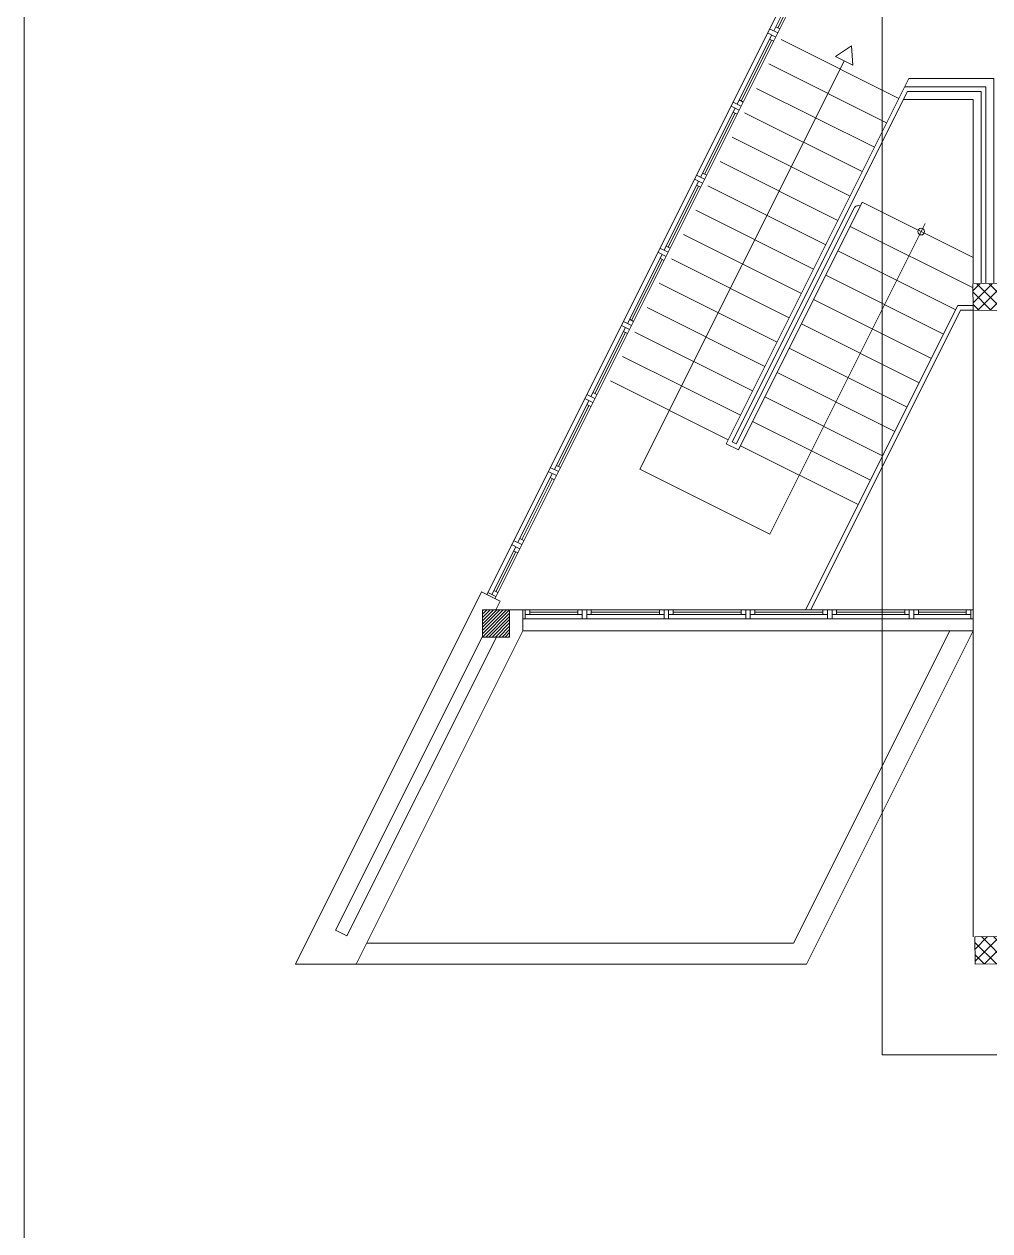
# Model space of a CAD drawing. Extents: x -12260 to 57327, y -29287 to 19916.
# Drawn here: x -12260 to -1629, y -15999 to -2710 of the extents above; entities that cross this region are included whole.
import ezdxf

# ---------------------------------------------------------------- set-up
doc = ezdxf.new("R2010")
doc.units = 0
doc.header["$LTSCALE"] = 0.25
doc.linetypes.add('01-First Floor-FUR$0$HIDDEN', pattern=[9.525, 6.35, -3.175])
doc.linetypes.add('DASHDOT', pattern=[25.4, 12.7, -6.35, 0, -6.35])
for name, color, linetype, lineweight in [('01-First Floor-FUR$0$Aluminum', 251, 'Continuous', 5), ('01-First Floor-FUR$0$C-HYDR-CTCH', 251, 'Continuous', 5), ('01-First Floor-FUR$0$Frame', 252, 'Continuous', 9), ('01-First Floor-FUR$0$Hatch', 252, 'Continuous', 5), ('01-First Floor-FUR$0$Proj', 251, 'Continuous', 5), ('01-First Floor-FUR$0$Structure', 251, 'Continuous', 5), ('01-First Floor-FUR$0$Walls', 251, 'Continuous', 5), ('E-LITE-CLNG-CNDT', 6, 'DASHDOT', 35)]:
    doc.layers.add(name, color=color, linetype=linetype, lineweight=lineweight)

# ---------------------------------------------------------------- blocks, each defined once
blk = doc.blocks.new('01-First Floor-FUR')
at = {"layer": '01-First Floor-FUR$0$Hatch'}
h = blk.add_hatch(dxfattribs=at)
h.set_pattern_fill('ANSI37', color=256, scale=30)
h.set_pattern_definition([(45, (-1823.345, -13062.25), (-67.35192, 67.35192), []), (135, (-1823.345, -13062.25), (-67.35192, -67.35192), [])])
h.paths.add_polyline_path([(49129, 8856), (48525, 8847), (48529, 8559), (49133, 8567)])
h.paths.add_polyline_path([(41969, 8848), (41385, 8842), (41365, 8551), (41949, 8556)])
h.paths.add_polyline_path([(27592, 8841), (26993, 8836), (26987, 8543), (27586, 8547)])
h.paths.add_polyline_path([(34777, 8843), (34176, 8835), (34167, 8550), (34769, 8557)])
h.paths.add_polyline_path([(20372, 8850), (19766, 8828), (19780, 8535), (20387, 8557)])
h.paths.add_polyline_path([(13636, 8839), (12414, 8863), (12407, 8567), (13629, 8543)])
h.paths.add_polyline_path([(13650, 1639), (12435, 1624), (12421, 1331), (13636, 1347)])
h.paths.add_polyline_path([(13624, -5554), (12421, -5570), (12415, -5863), (13618, -5847)])
h.paths.add_polyline_path([(13642, -12753), (12446, -12764), (12448, -13058), (13645, -13047)])
h.paths.add_polyline_path([(6007, -12750), (5404, -12754), (5414, -13040), (6018, -13036)])
h.paths.add_polyline_path([(5992, -5552), (5395, -5551), (5395, -5852), (5992, -5854)])
h.paths.add_polyline_path([(6002, 1637), (5382, 1638), (5372, 1335), (5991, 1334)])
h.paths.add_polyline_path([(5978, 8816), (5378, 8831), (5374, 8541), (5975, 8527)])
h.paths.add_polyline_path([(-1221, 8815), (-1823, 8837), (-1821, 8549), (-1219, 8526)])
h.paths.add_polyline_path([(-1213, -5564), (-1815, -5571), (-1812, -5862), (-1210, -5855)])
h.paths.add_polyline_path([(-1195, -12758), (-1794, -12759), (-1789, -13060), (-1191, -13059)])
h.paths.add_polyline_path([(20391, -12745), (19786, -12758), (19791, -13059), (20397, -13046)])
h.paths.add_polyline_path([(20385, -5553), (19790, -5570), (19792, -5867), (20387, -5849)])
h.paths.add_polyline_path([(20376, 1655), (19777, 1648), (19781, 1348), (20380, 1355)])
h.paths.add_polyline_path([(27576, 1640), (26974, 1645), (26979, 1353), (27581, 1348)])
h.paths.add_polyline_path([(27580, -5542), (26976, -5560), (26990, -5860), (27590, -5839)])
h.paths.add_polyline_path([(27596, -12758), (26992, -12752), (26990, -13038), (27594, -13044)])
h.paths.add_polyline_path([(34795, -12748), (34197, -12763), (34206, -13062), (34804, -13048)])
h.paths.add_polyline_path([(34787, -5560), (34186, -5558), (34187, -5855), (34789, -5857)])
h.paths.add_polyline_path([(34751, 1644), (34170, 1649), (34190, 1359), (34771, 1354)])
h.paths.add_polyline_path([(41954, 1643), (41357, 1657), (41359, 1365), (41956, 1352)])
h.paths.add_polyline_path([(41955, -5555), (41387, -5563), (41389, -5857), (41957, -5849)])
h.paths.add_polyline_path([(41992, -12752), (41387, -12755), (41388, -13059), (41994, -13057)])
h.paths.add_polyline_path([(49167, -12753), (48579, -12737), (48565, -13044), (49153, -13060)])
h.paths.add_polyline_path([(49151, -5553), (48548, -5552), (48546, -5849), (49149, -5850)])
h = blk.add_hatch(dxfattribs=at)
h.set_pattern_fill('ANSI31', color=256, scale=8)
h.set_pattern_definition([(45, (1298413.033, 381367.623), (-17.96051224, 17.96051224), [])])
h.paths.add_polyline_path([(-7215, -9459), (-6915, -9459), (-6915, -9159), (-7215, -9159)])
at = {"layer": '01-First Floor-FUR$0$Aluminum'}
for p, q in [((-7168, -8992), (-3331, -1318)), ((-3241, -1362), (-7078, -9037)), ((-3628, -2025), (-4008, -2785)), ((-3628, -2081), (-3964, -2752)), ((-4053, -2763), (-3964, -2807)), ((-3986, -2740), (-3941, -2763)), ((-4031, -2830), (-4411, -3590)), ((-4031, -2886), (-4366, -3557)), ((-4075, -2807), (-3986, -2852)), ((-4053, -2875), (-4008, -2897)), ((-4456, -3568), (-4366, -3612)), ((-4389, -3545), (-4344, -3568)), ((-4433, -3635), (-4813, -4395)), ((-4433, -3691), (-4769, -4361)), ((-4478, -3612), (-4389, -3657)), ((-4456, -3679), (-4411, -3702)), ((-4858, -4373), (-4769, -4417)), ((-4791, -4350), (-4746, -4373)), ((-4836, -4440), (-5216, -5200)), ((-4836, -4496), (-5171, -5166)), ((-4880, -4417), (-4791, -4462)), ((-4858, -4484), (-4813, -4507)), ((-5261, -5178), (-5171, -5222)), ((-5193, -5155), (-5149, -5178)), ((-5238, -5245), (-5618, -6005)), ((-5238, -5301), (-5574, -5971)), ((-5283, -5222), (-5193, -5267)), ((-5261, -5289), (-5216, -5312)), ((-5596, -5960), (-5551, -5983)), ((-6021, -6810), (-5641, -6050)), ((-5976, -6776), (-5641, -6106)), ((-5685, -6027), (-5596, -6072)), ((-5663, -5983), (-5574, -6027)), ((-5663, -6094), (-5618, -6117)), ((-5998, -6765), (-5954, -6788)), ((-6423, -7615), (-6043, -6855)), ((-6088, -6832), (-5998, -6877)), ((-6066, -6788), (-5976, -6832)), ((-6066, -6899), (-6021, -6922)), ((-6379, -7581), (-6043, -6911)), ((-6401, -7570), (-6356, -7593)), ((-6826, -8420), (-6446, -7660)), ((-6490, -7637), (-6401, -7682)), ((-6468, -7593), (-6379, -7637)), ((-6468, -7704), (-6423, -7727)), ((-6781, -8386), (-6446, -7716)), ((-7112, -8992), (-6848, -8465)), ((-6893, -8442), (-6803, -8487)), ((-6871, -8398), (-6781, -8442)), ((-6803, -8375), (-6759, -8398)), ((-7067, -8958), (-6848, -8521)), ((-6871, -8509), (-6826, -8532)), ((-7157, -8970), (-7067, -9014)), ((-7089, -8947), (-7045, -8970)), ((-1814, -9160), (-6769, -9160)), ((-6744, -9260), (-6744, -9160)), ((-6694, -9210), (-6694, -9160)), ((-6166, -9210), (-6166, -9160)), ((-6116, -9260), (-6116, -9160)), ((-6066, -9260), (-6066, -9160)), ((-6016, -9210), (-6016, -9160)), ((-5266, -9210), (-5266, -9160)), ((-5216, -9260), (-5216, -9160)), ((-5166, -9260), (-5166, -9160)), ((-5116, -9210), (-5116, -9160)), ((-4366, -9210), (-4366, -9160)), ((-4316, -9260), (-4316, -9160)), ((-4266, -9260), (-4266, -9160)), ((-4216, -9210), (-4216, -9160)), ((-3466, -9210), (-3466, -9160)), ((-3416, -9260), (-3416, -9160)), ((-3366, -9260), (-3366, -9160)), ((-3316, -9210), (-3316, -9160)), ((-2566, -9210), (-2566, -9160)), ((-2516, -9260), (-2516, -9160)), ((-2466, -9260), (-2466, -9160)), ((-2416, -9210), (-2416, -9160)), ((-1889, -9210), (-1889, -9160)), ((-1839, -9260), (-1839, -9160)), ((-1814, -9260), (-6769, -9260)), ((-6116, -9210), (-6744, -9210)), ((-6166, -9185), (-6694, -9185)), ((-5216, -9210), (-6066, -9210)), ((-5266, -9185), (-6016, -9185)), ((-4316, -9210), (-5166, -9210)), ((-4366, -9185), (-5116, -9185)), ((-3416, -9210), (-4266, -9210)), ((-3466, -9185), (-4216, -9185)), ((-2516, -9210), (-3366, -9210)), ((-2566, -9185), (-3316, -9185)), ((-1839, -9210), (-2466, -9210)), ((-1889, -9185), (-2416, -9185))]:
    blk.add_line(p, q, dxfattribs=at)
at = {"layer": '01-First Floor-FUR$0$C-HYDR-CTCH', "elevation": 0, "flags": 128}
for points in [[(-1815, -5571), (-1213, -5564), (-1210, -5855), (-1812, -5862), (-1815, -5565)], [(-1794, -12759), (-1789, -13060), (-1191, -13059), (-1195, -12758), (-1794, -12759)]]:
    blk.add_lwpolyline(points, dxfattribs=at)
at = {"layer": '01-First Floor-FUR$0$Frame'}
blk.add_line((-12260, 19916, 0), (-12260, -29287, 0), dxfattribs=at)
at = {"layer": '01-First Floor-FUR$0$Proj'}
for p, q in [((-2631, -3529), (-3928, -2881)), ((-2765, -3798), (-4062, -3149)), ((-2899, -4066), (-4196, -3417)), ((-2580, -3540), (-1814, -3540)), ((-1814, -5560), (-1814, -3540)), ((-3033, -4334), (-4330, -3686)), ((-3167, -4603), (-4464, -3954)), ((-3302, -4871), (-4598, -4222)), ((-3436, -5139), (-4733, -4491)), ((-3570, -5408), (-4867, -4759)), ((-1814, -5279), (-3033, -4670)), ((-3704, -5676), (-5001, -5027)), ((-1814, -5615), (-3167, -4938)), ((-3838, -5944), (-5135, -5296)), ((-2005, -5855), (-3302, -5206)), ((-3972, -6212), (-5269, -5564)), ((-2139, -6123), (-3436, -5475)), ((-4107, -6481), (-5403, -5832)), ((-2273, -6391), (-3570, -5743)), ((-4241, -6749), (-5538, -6101)), ((-2407, -6660), (-3704, -6011)), ((-4375, -7017), (-5672, -6369)), ((-2541, -6928), (-3838, -6280)), ((-4509, -7286), (-5806, -6637)), ((-2675, -7196), (-3972, -6548)), ((-2810, -7465), (-4107, -6816)), ((-2944, -7733), (-4241, -7085)), ((-3078, -8001), (-4375, -7353)), ((-6769, -9390), (-1814, -9390))]:
    blk.add_line(p, q, dxfattribs=at)
at = {"layer": '01-First Floor-FUR$0$Proj', "linetype": '01-First Floor-FUR$0$HIDDEN', "ltscale": 3}
blk.add_lwpolyline([(48606, 9840), (-2814, 9840), (-2814, -14060), (48606, -14060)], dxfattribs=at)
blk.add_lwpolyline([(48606, 9840), (-2814, 9840), (-2814, -14060), (48606, -14060)], dxfattribs=at)
at = {"layer": '01-First Floor-FUR$0$Proj'}
blk.add_lwpolyline([(-3152, -2950), (-3330, -3068), (-3139, -3163)], close=True, dxfattribs=at)
for points in [[(-2340, -4904), (-4051, -8326), (-5482, -7610), (-3234, -3116)], [(-3033, -4670), (-4397, -7398), (-4531, -7331), (-2521, -3310), (-1584, -3310), (-1584, -5560)], [(-2566, -3400), (-1674, -3400), (-1674, -5560)], [(-1814, -5810), (-1982, -5810), (-3657, -9160)], [(-1814, -5860), (-1951, -5860), (-3601, -9160)], [(-1814, -9390), (-3649, -13060), (-8604, -13060)], [(-2071, -9390), (-3791, -12830), (-8489, -12830)]]:
    blk.add_lwpolyline(points, dxfattribs=at)
blk.add_lwpolyline([(-1724, -5560), (-1724, -3450), (-2535, -3450), (-4464, -7308), (-4420, -7331), (-3123, -4737, -0.414214), (-3056, -4714)], format="xyb", dxfattribs=at)
blk.add_circle((-2385, -4994), 37.5, dxfattribs=at)
at = {"layer": '01-First Floor-FUR$0$Structure', "elevation": 0}
blk.add_lwpolyline([(-7215, -9459), (-6915, -9459), (-6915, -9159), (-7215, -9159)], close=True, dxfattribs=at)
at = {"layer": '01-First Floor-FUR$0$Walls'}
for p, q in [((-1814, -12760), (-1814, -5860)), ((-7226, -8963), (-7020, -9066)), ((-7067, -9160), (-7020, -9066))]:
    blk.add_line(p, q, dxfattribs=at)
for points in [[(-7226, -8963), (-9274, -13060), (-8604, -13060), (-6769, -9390), (-6769, -9160), (-6914, -9160)], [(-7061, -9460), (-8706, -12751), (-8832, -12689), (-7214, -9453)]]:
    blk.add_lwpolyline(points, dxfattribs=at)

msp = doc.modelspace()

# ---------------------------------------------------------------- block references
at = {"layer": 'E-LITE-CLNG-CNDT'}
msp.add_blockref('01-First Floor-FUR', (0, 0), dxfattribs=at)

doc.saveas('drawing.dxf')
